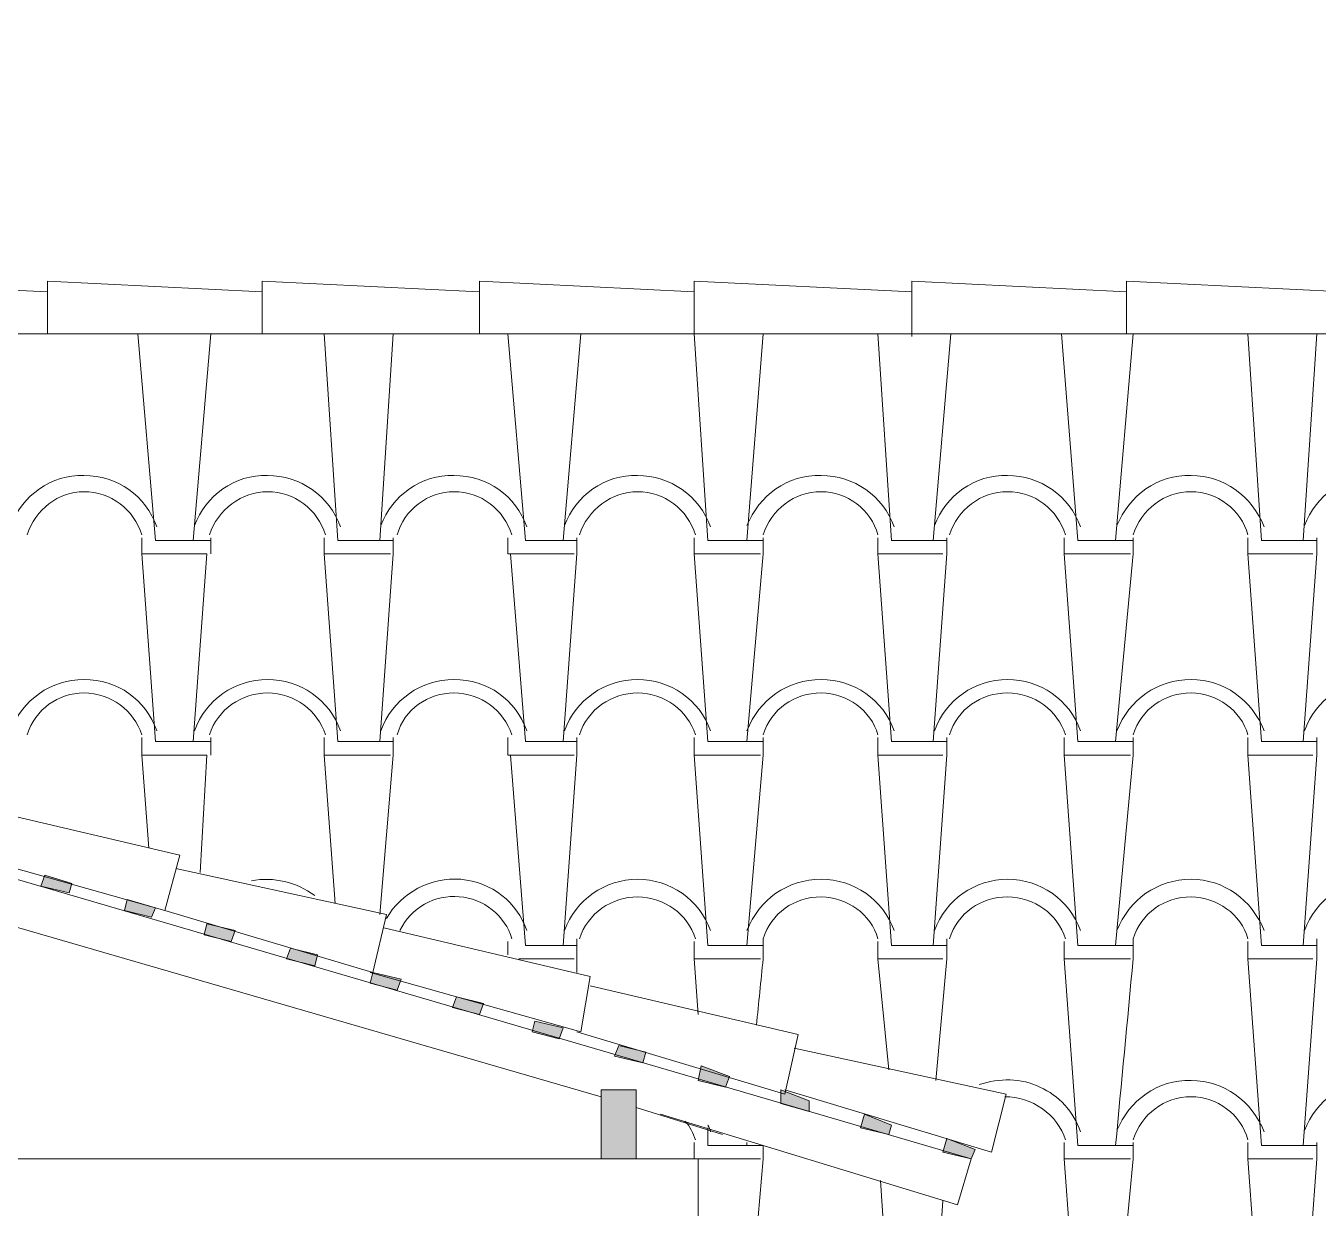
# Model space of a CAD drawing. Header units: millimetres. Extents: x -78812 to -57932, y -16504 to -11628.
# Drawn here: x -75243 to -73003, y -13834 to -11785 of the extents above; entities that cross this region are included whole.
import ezdxf

# ---------------------------------------------------------------- set-up
doc = ezdxf.new("R2010")
doc.units = ezdxf.units.MM
doc.layers.add('A-COB-___-___-EXI', color=250, linetype='Continuous', lineweight=13)

msp = doc.modelspace()

# ---------------------------------------------------------------- hatches: boundary and pattern name
at = {"layer": 'A-COB-___-___-EXI', "true_color": 0xc19a82}
h = msp.add_hatch(color=33, dxfattribs=at)
h.paths.add_polyline_path([(-61316.2, -14431.8), (-61316.2, -14282), (-61400.4, -14282), (-61400.4, -14431.8)])
h.paths.add_polyline_path([(-63516, -14289.1), (-63516, -14197.8), (-63846, -14197.8), (-63846, -14289.1)])
h.paths.add_polyline_path([(-61112.6, -14270.3), (-61112.6, -14246.9), (-61161.7, -14239.9), (-61161.7, -14258.6)])
h.paths.add_polyline_path([(-61480, -14197.8), (-61473, -14181.4), (-61526.8, -14169.7), (-61526.8, -14193.1)])
h.paths.add_polyline_path([(-61845.1, -14132.3), (-61838, -14108.9), (-61887.2, -14101.8), (-61891.9, -14120.6)])
h.paths.add_polyline_path([(-62203.1, -14062.1), (-62203.1, -14043.3), (-62252.3, -14031.6), (-62252.3, -14055)])
h.paths.add_polyline_path([(-62570.5, -13994.2), (-62563.5, -13970.8), (-62617.3, -13966.1), (-62617.3, -13982.5)])
h.paths.add_polyline_path([(-62935.6, -13924), (-62928.6, -13905.3), (-62977.7, -13893.6), (-62982.4, -13917)])
h.paths.add_polyline_path([(-63293.7, -13856.1), (-63293.7, -13832.7), (-63342.8, -13828), (-63342.8, -13844.4)])
h.paths.add_polyline_path([(-78296.9, -13748.5), (-78247.8, -13736.8), (-78254.8, -13713.4), (-78301.6, -13732.1)])
h.paths.add_polyline_path([(-74246, -13748.5), (-74185.1, -13748.5), (-74185.1, -13629.1), (-74246, -13629.1)])
h.paths.add_polyline_path([(-73604.7, -13748.5), (-73597.7, -13732.1), (-73646.9, -13713.4), (-73653.9, -13736.8)])
h.paths.add_polyline_path([(-77648.7, -13748.5), (-77648.7, -13629.1), (-77709.5, -13629.1), (-77709.5, -13748.5)])
h.paths.add_polyline_path([(-73747.5, -13706.4), (-73742.8, -13690), (-73789.6, -13671.2), (-73796.6, -13694.6)])
h.paths.add_polyline_path([(-78151.8, -13706.4), (-78105, -13694.6), (-78109.7, -13671.2), (-78158.8, -13690)])
h.paths.add_polyline_path([(-73885.6, -13666.6), (-73885.6, -13647.8), (-73934.7, -13629.1), (-73934.7, -13652.5)])
h.paths.add_polyline_path([(-78009, -13666.6), (-77959.9, -13652.5), (-77966.9, -13629.1), (-78013.7, -13647.8)])
h.paths.add_polyline_path([(-63139.2, -13647.8), (-63132.2, -13629.1), (-63174.3, -13612.7), (-63186, -13629.1)])
h.paths.add_polyline_path([(-70532, -13647.8), (-70489.9, -13629.1), (-70494.6, -13612.7), (-70543.7, -13629.1)])
h.paths.add_polyline_path([(-74030.6, -13624.4), (-74023.6, -13605.7), (-74072.8, -13587), (-74077.5, -13612.7)])
h.paths.add_polyline_path([(-77871, -13624.4), (-77821.8, -13612.7), (-77821.8, -13587), (-77871, -13605.7)])
h.paths.add_polyline_path([(-77725.9, -13582.3), (-77679.1, -13570.6), (-77683.8, -13551.9), (-77732.9, -13563.6)])
h.paths.add_polyline_path([(-74173.4, -13582.3), (-74168.7, -13563.6), (-74215.5, -13551.9), (-74222.5, -13570.6)])
h.paths.add_polyline_path([(-69895.5, -13551.9), (-69895.5, -13432.5), (-69956.3, -13432.5), (-69956.3, -13551.9)])
h.paths.add_polyline_path([(-63773.4, -13551.9), (-63712.6, -13551.9), (-63712.6, -13432.5), (-63773.4, -13432.5)])
h.paths.add_polyline_path([(-77583.1, -13540.2), (-77534, -13528.5), (-77541, -13509.8), (-77587.8, -13521.5)])
h.paths.add_polyline_path([(-74318.5, -13540.2), (-74311.5, -13521.5), (-74360.6, -13509.8), (-74365.3, -13528.5)])
h.paths.add_polyline_path([(-77438, -13498.1), (-77391.2, -13486.4), (-77398.2, -13467.6), (-77445.1, -13479.3)])
h.paths.add_polyline_path([(-74456.6, -13498.1), (-74449.6, -13479.3), (-74496.4, -13467.6), (-74503.4, -13486.4)])
h.paths.add_polyline_path([(-63469.2, -13486.4), (-63462.2, -13467.6), (-63504.3, -13444.2), (-63516, -13463)])
h.paths.add_polyline_path([(-70202, -13486.4), (-70159.9, -13463), (-70166.9, -13444.2), (-70213.7, -13467.6)])
h.paths.add_polyline_path([(-74599.3, -13455.9), (-74592.3, -13437.2), (-74641.4, -13425.5), (-74646.1, -13444.2)])
h.paths.add_polyline_path([(-77302.3, -13455.9), (-77253.2, -13444.2), (-77260.2, -13425.5), (-77307, -13437.2)])
h.paths.add_polyline_path([(-77157.2, -13413.8), (-77110.4, -13402.1), (-77115.1, -13383.4), (-77164.2, -13395.1)])
h.paths.add_polyline_path([(-74742.1, -13413.8), (-74737.4, -13395.1), (-74784.2, -13383.4), (-74791.2, -13402.1)])
h.paths.add_polyline_path([(-77014.4, -13371.7), (-76965.3, -13360), (-76972.3, -13341.3), (-77019.1, -13353), (-77017.9, -13358)])
h.paths.add_polyline_path([(-74887.2, -13371.7), (-74880.2, -13353), (-74929.3, -13341.3), (-74934, -13360)])
h.paths.add_polyline_path([(-76869.4, -13329.6), (-76822.5, -13317.9), (-76827.2, -13299.1), (-76876.4, -13313.2)])
h.paths.add_polyline_path([(-75025.2, -13329.6), (-75018.2, -13313.2), (-75067.4, -13299.1), (-75072.1, -13317.9)])
h.paths.add_polyline_path([(-63796.8, -13317.9), (-63785.1, -13299.1), (-63834.2, -13275.7), (-63838.9, -13294.5)])
h.paths.add_polyline_path([(-69879.1, -13317.9), (-69829.9, -13294.5), (-69841.6, -13275.7), (-69883.8, -13299.1)])
h.paths.add_polyline_path([(-76731.3, -13287.4), (-76684.5, -13275.7), (-76689.2, -13257), (-76738.3, -13271.1)])
h.paths.add_polyline_path([(-75168, -13287.4), (-75163.3, -13271.1), (-75210.1, -13257), (-75217.1, -13275.7)])
h.paths.add_polyline_path([(-75977.7, -13264), (-75916.9, -13264), (-75916.9, -13144.7), (-75977.7, -13144.7)])
h.paths.add_polyline_path([(-76588.5, -13245.3), (-76539.4, -13233.6), (-76546.4, -13217.2), (-76593.2, -13228.9)])
h.paths.add_polyline_path([(-75313.1, -13245.3), (-75306.1, -13228.9), (-75355.2, -13217.2), (-75359.9, -13233.6)])
h.paths.add_polyline_path([(-75451.2, -13210.2), (-75444.2, -13186.8), (-75491, -13175.1), (-75498, -13191.5)])
h.paths.add_polyline_path([(-76443.4, -13210.2), (-76396.6, -13191.5), (-76403.6, -13175.1), (-76450.5, -13186.8)])
h.paths.add_polyline_path([(-75593.9, -13168.1), (-75586.9, -13144.7), (-75636, -13133), (-75640.7, -13149.4)])
h.paths.add_polyline_path([(-76307.7, -13168.1), (-76258.6, -13149.4), (-76258.6, -13133), (-76307.7, -13144.7)])
h.paths.add_polyline_path([(-69549.1, -13149.4), (-69500, -13133), (-69514, -13114.3), (-69553.8, -13133)])
h.paths.add_polyline_path([(-64126.8, -13149.4), (-64115.1, -13133), (-64161.9, -13114.3), (-64168.9, -13133)])
h.paths.add_polyline_path([(-75736.7, -13126), (-75732, -13102.6), (-75778.8, -13090.9), (-75785.8, -13107.3)])
h.paths.add_polyline_path([(-76162.6, -13126), (-76115.8, -13107.3), (-76120.5, -13090.9), (-76169.6, -13102.6)])
h.paths.add_polyline_path([(-75881.8, -13083.8), (-75874.8, -13060.4), (-75924, -13048.7), (-75928.6, -13067.5)])
h.paths.add_polyline_path([(-76019.8, -13083.8), (-75970.7, -13067.5), (-75976.5, -13048.4), (-76024.5, -13060.4)])
h.paths.add_polyline_path([(-64449.7, -12987.9), (-64445.1, -12971.5), (-64487.2, -12945.8), (-64498.9, -12964.5)])
h.paths.add_polyline_path([(-69219.1, -12987.9), (-69177, -12964.5), (-69184, -12945.8), (-69230.8, -12971.5)])
h.paths.add_polyline_path([(-64779.7, -12821.7), (-64775, -12803), (-64817.1, -12779.6), (-64828.8, -12796)])
h.paths.add_polyline_path([(-68889.2, -12821.7), (-68847, -12796), (-68854.1, -12779.6), (-68900.9, -12803)])
h.paths.add_polyline_path([(-65240.7, -12814.7), (-65186.9, -12707.1), (-65240.7, -12676.6), (-65294.6, -12784.3)])
h.paths.add_polyline_path([(-68435.1, -12814.7), (-68381.3, -12784.3), (-68435.1, -12676.6), (-68489, -12707.1)])
h.paths.add_polyline_path([(-65109.7, -12653.2), (-65098, -12634.5), (-65144.8, -12611.1), (-65151.8, -12629.8)])
h.paths.add_polyline_path([(-68561.5, -12653.2), (-68519.4, -12629.8), (-68531.1, -12611.1), (-68573.2, -12634.5)])
h.paths.add_polyline_path([(-68236.2, -12491.8), (-68189.4, -12468.4), (-68201.1, -12449.6), (-68243.3, -12473)])
h.paths.add_polyline_path([(-65439.6, -12491.8), (-65427.9, -12473), (-65474.8, -12449.6), (-65481.8, -12468.4)])
h.paths.add_polyline_path([(-65769.6, -12323.3), (-65755.6, -12304.6), (-65797.7, -12281.1), (-65809.4, -12299.9)])
h.paths.add_polyline_path([(-67906.3, -12323.3), (-67859.5, -12299.9), (-67871.2, -12281.1), (-67913.3, -12304.6)])
h.paths.add_polyline_path([(-67578.6, -12154.8), (-67536.5, -12131.4), (-67541.2, -12115), (-67590.3, -12138.4)])
h.paths.add_polyline_path([(-66092.6, -12154.8), (-66085.6, -12138.4), (-66127.7, -12115), (-66139.4, -12131.4)])
h.paths.add_polyline_path([(-67248.7, -11993.3), (-67206.5, -11969.9), (-67213.5, -11951.2), (-67260.4, -11976.9)])
h.paths.add_polyline_path([(-66422.5, -11993.3), (-66415.5, -11976.9), (-66457.7, -11951.2), (-66469.4, -11969.9)])
h.paths.add_polyline_path([(-66864.9, -11946.5), (-66804, -11946.5), (-66804, -11827.1), (-66864.9, -11827.1)])
h.paths.add_polyline_path([(-66750.2, -11827.1), (-66738.5, -11808.4), (-66787.6, -11785), (-66792.3, -11801.4)])
h.paths.add_polyline_path([(-66925.7, -11827.1), (-66876.6, -11801.4), (-66888.3, -11785), (-66930.4, -11808.4)])

# ---------------------------------------------------------------- linework, layer by layer
at = {"layer": 'A-COB-___-___-EXI'}
for p, q in [((-75582.2, -12227.3), (-75205.4, -12246)), ((-75205.4, -12318.6), (-75205.4, -12227.3)), ((-75205.4, -12227.3), (-74833.3, -12246)), ((-74456.6, -12246), (-74833.3, -12227.3)), ((-74833.3, -12318.6), (-74833.3, -12227.3)), ((-74833.3, -12227.3), (-74833.3, -12318.6)), ((-74456.6, -12318.6), (-74456.6, -12227.3)), ((-74456.6, -12227.3), (-74084.5, -12246)), ((-74084.5, -12318.6), (-74084.5, -12227.3)), ((-74084.5, -12227.3), (-73707.7, -12246)), ((-73707.7, -12323.3), (-73707.7, -12227.3)), ((-73707.7, -12227.3), (-73335.6, -12246)), ((-73335.6, -12318.6), (-73335.6, -12227.3)), ((-73335.6, -12227.3), (-72958.8, -12246)), ((-74084.5, -12246), (-74084.5, -12318.6)), ((-68152, -12318.6), (-77833.5, -12318.6)), ((-75048.7, -12318.6), (-75018.2, -12676.6)), ((-74922.3, -12318.6), (-74952.7, -12676.6)), ((-74725.7, -12318.6), (-74702.3, -12676.6)), ((-74606.3, -12318.6), (-74629.7, -12676.6)), ((-74407.4, -12318.6), (-74377, -12676.6)), ((-74281.1, -12318.6), (-74311.5, -12676.6)), ((-74084.5, -12318.6), (-74061.1, -12676.6)), ((-73965.1, -12318.6), (-73993.2, -12676.6)), ((-73766.2, -12318.6), (-73742.8, -12676.6)), ((-73639.8, -12318.6), (-73670.3, -12676.6)), ((-73447.9, -12318.6), (-73419.8, -12676.6)), ((-73323.9, -12318.6), (-73354.3, -12676.6)), ((-73125, -12318.6), (-73101.6, -12676.6)), ((-73005.6, -12318.6), (-73029, -12676.6)), ((-75041.6, -12700), (-75041.6, -12672)), ((-74922.3, -12672), (-74922.3, -12700)), ((-74725.7, -12700), (-74725.7, -12672)), ((-74606.3, -12672), (-74606.3, -12700)), ((-74407.4, -12700), (-74407.4, -12672)), ((-74288.1, -12672), (-74288.1, -12700)), ((-74084.5, -12700), (-74084.5, -12672)), ((-73965.1, -12672), (-73965.1, -12700)), ((-73766.2, -12700), (-73766.2, -12672)), ((-73646.9, -12672), (-73646.9, -12700)), ((-73443.3, -12700), (-73443.3, -12672)), ((-73323.9, -12672), (-73323.9, -12700)), ((-73125, -12700), (-73125, -12672)), ((-73005.6, -12672), (-73005.6, -12700)), ((-75018.2, -12676.6), (-74952.7, -12676.6)), ((-74952.7, -12676.6), (-74922.3, -12676.6)), ((-74702.3, -12676.6), (-74629.7, -12676.6)), ((-74629.7, -12676.6), (-74606.3, -12676.6)), ((-74377, -12676.6), (-74311.5, -12676.6)), ((-74311.5, -12676.6), (-74288.1, -12676.6)), ((-74061.1, -12676.6), (-73988.5, -12676.6)), ((-73993.2, -12676.6), (-73965.1, -12676.6)), ((-73742.8, -12676.6), (-73670.3, -12676.6)), ((-73670.3, -12676.6), (-73646.9, -12676.6)), ((-73419.8, -12676.6), (-73354.3, -12676.6)), ((-73354.3, -12676.6), (-73323.9, -12676.6)), ((-73101.6, -12676.6), (-73029, -12676.6)), ((-73029, -12676.6), (-73005.6, -12676.6)), ((-74952.7, -12700), (-75041.6, -12700)), ((-75018.2, -13025.3), (-75041.6, -12700)), ((-74952.7, -13025.3), (-74929.3, -12700)), ((-74929.3, -12700), (-74952.7, -12700)), ((-74725.7, -12700), (-74702.3, -13025.3)), ((-74629.7, -12700), (-74725.7, -12700)), ((-74611, -12700), (-74629.7, -12700)), ((-74606.3, -12700), (-74629.7, -13025.3)), ((-74311.5, -12700), (-74407.4, -12700)), ((-74402.7, -12700), (-74377, -13025.3)), ((-74292.8, -12700), (-74311.5, -12700)), ((-74288.1, -12700), (-74311.5, -13025.3)), ((-73988.5, -12700), (-74084.5, -12700)), ((-74061.1, -13025.3), (-74084.5, -12700)), ((-73965.1, -12700), (-73993.2, -13025.3)), ((-73969.8, -12700), (-73988.5, -12700)), ((-73766.2, -12700), (-73742.8, -13025.3)), ((-73670.3, -12700), (-73766.2, -12700)), ((-73653.9, -12700), (-73670.3, -12700)), ((-73646.9, -12700), (-73670.3, -13025.3)), ((-73443.3, -12700), (-73419.8, -13025.3)), ((-73354.3, -12700), (-73443.3, -12700)), ((-73328.6, -12700), (-73354.3, -12700)), ((-73323.9, -12700), (-73354.3, -13025.3)), ((-73125, -12700), (-73101.6, -13025.3)), ((-73029, -12700), (-73125, -12700)), ((-73012.6, -12700), (-73029, -12700)), ((-73005.6, -12700), (-73029, -13025.3)), ((-75041.6, -13048.7), (-75041.6, -13018.3)), ((-74952.7, -13025.3), (-75018.2, -13025.3)), ((-74922.3, -13025.3), (-74952.7, -13025.3)), ((-74922.3, -13018.3), (-74922.3, -13048.7)), ((-74725.7, -13048.7), (-74725.7, -13018.3)), ((-74702.3, -13025.3), (-74629.7, -13025.3)), ((-74629.7, -13025.3), (-74606.3, -13025.3)), ((-74606.3, -13018.3), (-74606.3, -13048.7)), ((-74407.4, -13048.7), (-74407.4, -13018.3)), ((-74377, -13025.3), (-74311.5, -13025.3)), ((-74311.5, -13025.3), (-74288.1, -13025.3)), ((-74288.1, -13018.3), (-74288.1, -13048.7)), ((-74084.5, -13048.7), (-74084.5, -13018.3)), ((-73988.5, -13025.3), (-74061.1, -13025.3)), ((-73993.2, -13025.3), (-73965.1, -13025.3)), ((-73965.1, -13018.3), (-73965.1, -13048.7)), ((-73766.2, -13048.7), (-73766.2, -13018.3)), ((-73742.8, -13025.3), (-73670.3, -13025.3)), ((-73670.3, -13025.3), (-73646.9, -13025.3)), ((-73646.9, -13018.3), (-73646.9, -13048.7)), ((-73443.3, -13048.7), (-73443.3, -13018.3)), ((-73419.8, -13025.3), (-73354.3, -13025.3)), ((-73354.3, -13025.3), (-73323.9, -13025.3)), ((-73323.9, -13018.3), (-73323.9, -13048.7)), ((-73125, -13048.7), (-73125, -13018.3)), ((-73101.6, -13025.3), (-73029, -13025.3)), ((-73029, -13025.3), (-73005.6, -13025.3)), ((-73005.6, -13018.3), (-73005.6, -13048.7)), ((-75029.9, -13210.2), (-75041.6, -13048.7)), ((-74952.7, -13048.7), (-75041.6, -13048.7)), ((-74929.3, -13048.7), (-74952.7, -13048.7)), ((-74941, -13252.3), (-74929.3, -13048.7)), ((-74707, -13306.2), (-74725.7, -13048.7)), ((-74629.7, -13048.7), (-74725.7, -13048.7)), ((-74606.3, -13048.7), (-74629.7, -13324.9)), ((-74611, -13048.7), (-74629.7, -13048.7)), ((-74311.5, -13048.7), (-74407.4, -13048.7)), ((-74402.7, -13048.7), (-74377, -13378.7)), ((-74292.8, -13048.7), (-74311.5, -13048.7)), ((-74288.1, -13048.7), (-74311.5, -13378.7)), ((-73988.5, -13048.7), (-74084.5, -13048.7)), ((-74061.1, -13378.7), (-74084.5, -13048.7)), ((-73965.1, -13048.7), (-73993.2, -13378.7)), ((-73969.8, -13048.7), (-73988.5, -13048.7)), ((-73766.2, -13048.7), (-73742.8, -13378.7)), ((-73670.3, -13048.7), (-73766.2, -13048.7)), ((-73653.9, -13048.7), (-73670.3, -13048.7)), ((-73646.9, -13048.7), (-73670.3, -13378.7)), ((-73443.3, -13048.7), (-73419.8, -13378.7)), ((-73354.3, -13048.7), (-73443.3, -13048.7)), ((-73328.6, -13048.7), (-73354.3, -13048.7)), ((-73323.9, -13048.7), (-73354.3, -13378.7)), ((-73125, -13048.7), (-73101.6, -13378.7)), ((-73029, -13048.7), (-73125, -13048.7)), ((-73012.6, -13048.7), (-73029, -13048.7)), ((-73005.6, -13048.7), (-73029, -13378.7)), ((-73604.7, -13748.5), (-75928.6, -13067.5)), ((-75336.5, -13137.7), (-74976.1, -13221.9)), ((-75916.9, -13156.4), (-74246, -13640.8)), ((-75001.8, -13317.9), (-75359.9, -13217.2)), ((-74976.1, -13221.9), (-75001.8, -13317.9)), ((-75210.1, -13257), (-75217.1, -13275.7)), ((-75217.1, -13275.7), (-75210.1, -13257)), ((-75163.3, -13271.1), (-75210.1, -13257)), ((-75210.1, -13257), (-75163.3, -13271.1)), ((-74983.1, -13245.3), (-74618, -13324.9)), ((-75217.1, -13275.7), (-75168, -13287.4)), ((-75168, -13287.4), (-75217.1, -13275.7)), ((-75168, -13287.4), (-75163.3, -13271.1)), ((-75163.3, -13271.1), (-75168, -13287.4)), ((-75067.4, -13299.1), (-75072.1, -13317.9)), ((-75072.1, -13317.9), (-75067.4, -13299.1)), ((-75018.2, -13313.2), (-75067.4, -13299.1)), ((-75067.4, -13299.1), (-75018.2, -13313.2)), ((-75072.1, -13317.9), (-75025.2, -13329.6)), ((-75025.2, -13329.6), (-75072.1, -13317.9)), ((-75025.2, -13329.6), (-75018.2, -13313.2)), ((-75018.2, -13313.2), (-75025.2, -13329.6)), ((-74641.4, -13425.5), (-75001.8, -13317.9)), ((-74618, -13324.9), (-74641.4, -13425.5)), ((-74929.3, -13341.3), (-74934, -13360)), ((-74934, -13360), (-74929.3, -13341.3)), ((-74880.2, -13353), (-74929.3, -13341.3)), ((-74929.3, -13341.3), (-74880.2, -13353)), ((-74934, -13360), (-74887.2, -13371.7)), ((-74887.2, -13371.7), (-74934, -13360)), ((-74887.2, -13371.7), (-74880.2, -13353)), ((-74880.2, -13353), (-74887.2, -13371.7)), ((-74622.7, -13348.3), (-74264.7, -13432.5)), ((-74288.1, -13367), (-74288.1, -13402.1)), ((-73646.9, -13367), (-73646.9, -13402.1)), ((-73005.6, -13367), (-73005.6, -13402.1)), ((-74784.2, -13383.4), (-74791.2, -13402.1)), ((-74791.2, -13402.1), (-74784.2, -13383.4)), ((-74737.4, -13395.1), (-74784.2, -13383.4)), ((-74784.2, -13383.4), (-74737.4, -13395.1)), ((-74407.4, -13395.1), (-74407.4, -13371.7)), ((-74377, -13378.7), (-74311.5, -13378.7)), ((-74311.5, -13378.7), (-74288.1, -13378.7)), ((-74084.5, -13402.1), (-74084.5, -13371.7)), ((-73988.5, -13378.7), (-74061.1, -13378.7)), ((-73993.2, -13378.7), (-73965.1, -13378.7)), ((-73766.2, -13402.1), (-73766.2, -13371.7)), ((-73742.8, -13378.7), (-73670.3, -13378.7)), ((-73670.3, -13378.7), (-73646.9, -13378.7)), ((-73443.3, -13402.1), (-73443.3, -13371.7)), ((-73419.8, -13378.7), (-73354.3, -13378.7)), ((-73354.3, -13378.7), (-73323.9, -13378.7)), ((-73125, -13402.1), (-73125, -13371.7)), ((-73101.6, -13378.7), (-73029, -13378.7)), ((-73029, -13378.7), (-73005.6, -13378.7)), ((-74791.2, -13402.1), (-74742.1, -13413.8)), ((-74742.1, -13413.8), (-74791.2, -13402.1)), ((-74742.1, -13413.8), (-74737.4, -13395.1)), ((-74737.4, -13395.1), (-74742.1, -13413.8)), ((-74311.5, -13402.1), (-74388.7, -13402.1)), ((-74292.8, -13402.1), (-74311.5, -13402.1)), ((-74288.1, -13402.1), (-74288.1, -13425.5)), ((-74077.5, -13498.1), (-74084.5, -13402.1)), ((-73988.5, -13402.1), (-74084.5, -13402.1)), ((-73969.8, -13402.1), (-73988.5, -13402.1)), ((-73747.5, -13594), (-73766.2, -13402.1)), ((-73670.3, -13402.1), (-73766.2, -13402.1)), ((-73653.9, -13402.1), (-73670.3, -13402.1)), ((-73646.9, -13402.1), (-73665.6, -13612.7)), ((-73443.3, -13402.1), (-73419.8, -13725.1)), ((-73354.3, -13402.1), (-73443.3, -13402.1)), ((-73328.6, -13402.1), (-73354.3, -13402.1)), ((-73125, -13402.1), (-73101.6, -13725.1)), ((-73029, -13402.1), (-73125, -13402.1)), ((-73012.6, -13402.1), (-73029, -13402.1)), ((-73005.6, -13402.1), (-73029, -13725.1)), ((-74641.4, -13425.5), (-74646.1, -13444.2)), ((-74281.1, -13528.5), (-74646.1, -13425.5)), ((-74646.1, -13444.2), (-74641.4, -13425.5)), ((-74592.3, -13437.2), (-74641.4, -13425.5)), ((-74641.4, -13425.5), (-74592.3, -13437.2)), ((-74599.3, -13455.9), (-74592.3, -13437.2)), ((-74592.3, -13437.2), (-74599.3, -13455.9)), ((-74264.7, -13432.5), (-74281.1, -13528.5)), ((-74646.1, -13444.2), (-74599.3, -13455.9)), ((-74599.3, -13455.9), (-74646.1, -13444.2)), ((-74264.7, -13448.9), (-73904.3, -13533.2)), ((-74496.4, -13467.6), (-74503.4, -13486.4)), ((-74503.4, -13486.4), (-74496.4, -13467.6)), ((-74449.6, -13479.3), (-74496.4, -13467.6)), ((-74496.4, -13467.6), (-74449.6, -13479.3)), ((-74456.6, -13498.1), (-74449.6, -13479.3)), ((-74449.6, -13479.3), (-74456.6, -13498.1)), ((-74503.4, -13486.4), (-74456.6, -13498.1)), ((-74456.6, -13498.1), (-74503.4, -13486.4)), ((-74360.6, -13509.8), (-74365.3, -13528.5)), ((-74365.3, -13528.5), (-74360.6, -13509.8)), ((-74311.5, -13521.5), (-74360.6, -13509.8)), ((-74360.6, -13509.8), (-74311.5, -13521.5)), ((-74318.5, -13540.2), (-74311.5, -13521.5)), ((-74311.5, -13521.5), (-74318.5, -13540.2)), ((-74365.3, -13528.5), (-74318.5, -13540.2)), ((-74318.5, -13540.2), (-74365.3, -13528.5)), ((-73927.7, -13636.1), (-74288.1, -13528.5)), ((-73904.3, -13533.2), (-73927.7, -13636.1)), ((-74215.5, -13551.9), (-74222.5, -13570.6)), ((-74222.5, -13570.6), (-74215.5, -13551.9)), ((-74222.5, -13570.6), (-74173.4, -13582.3)), ((-74173.4, -13582.3), (-74222.5, -13570.6)), ((-74168.7, -13563.6), (-74215.5, -13551.9)), ((-74215.5, -13551.9), (-74168.7, -13563.6)), ((-74173.4, -13582.3), (-74168.7, -13563.6)), ((-74168.7, -13563.6), (-74173.4, -13582.3)), ((-73911.3, -13556.6), (-73543.9, -13636.1)), ((-74072.8, -13587), (-74077.5, -13612.7)), ((-74077.5, -13612.7), (-74072.8, -13587)), ((-74023.6, -13605.7), (-74072.8, -13587)), ((-74072.8, -13587), (-74023.6, -13605.7)), ((-74077.5, -13612.7), (-74030.6, -13624.4)), ((-74030.6, -13624.4), (-74077.5, -13612.7)), ((-74030.6, -13624.4), (-74023.6, -13605.7)), ((-74023.6, -13605.7), (-74030.6, -13624.4)), ((-74185.1, -13629.1), (-74246, -13629.1)), ((-74246, -13629.1), (-74246, -13748.5)), ((-74185.1, -13629.1), (-74246, -13629.1)), ((-74246, -13629.1), (-74246, -13748.5)), ((-74185.1, -13748.5), (-74185.1, -13629.1)), ((-74185.1, -13748.5), (-74185.1, -13629.1)), ((-73934.7, -13629.1), (-73934.7, -13652.5)), ((-73885.6, -13647.8), (-73934.7, -13629.1)), ((-73934.7, -13652.5), (-73934.7, -13629.1)), ((-73934.7, -13629.1), (-73885.6, -13647.8)), ((-73569.6, -13736.8), (-73927.7, -13629.1)), ((-73543.9, -13636.1), (-73569.6, -13736.8)), ((-74185.1, -13659.5), (-74035.3, -13706.4)), ((-73934.7, -13652.5), (-73885.6, -13666.6)), ((-73885.6, -13666.6), (-73934.7, -13652.5)), ((-73885.6, -13666.6), (-73885.6, -13647.8)), ((-73885.6, -13647.8), (-73885.6, -13666.6)), ((-74143, -13671.2), (-73628.1, -13828)), ((-73789.6, -13671.2), (-73796.6, -13694.6)), ((-73796.6, -13694.6), (-73789.6, -13671.2)), ((-73742.8, -13690), (-73789.6, -13671.2)), ((-73789.6, -13671.2), (-73742.8, -13690)), ((-74061.1, -13725.1), (-74061.1, -13694.6)), ((-73796.6, -13694.6), (-73747.5, -13706.4)), ((-73747.5, -13706.4), (-73796.6, -13694.6)), ((-73747.5, -13706.4), (-73742.8, -13690)), ((-73742.8, -13690), (-73747.5, -13706.4)), ((-74084.5, -13748.5), (-74084.5, -13720.4)), ((-73988.5, -13725.1), (-74061.1, -13725.1)), ((-73993.2, -13720.4), (-73993.2, -13725.1)), ((-73993.2, -13725.1), (-73965.1, -13725.1)), ((-73965.1, -13725.1), (-73965.1, -13748.5)), ((-73646.9, -13713.4), (-73653.9, -13736.8)), ((-73653.9, -13736.8), (-73646.9, -13713.4)), ((-73597.7, -13732.1), (-73646.9, -13713.4)), ((-73646.9, -13713.4), (-73597.7, -13732.1)), ((-73443.3, -13748.5), (-73443.3, -13720.4)), ((-73419.8, -13725.1), (-73354.3, -13725.1)), ((-73354.3, -13725.1), (-73323.9, -13725.1)), ((-73323.9, -13720.4), (-73323.9, -13748.5)), ((-73125, -13748.5), (-73125, -13720.4)), ((-73101.6, -13725.1), (-73029, -13725.1)), ((-73029, -13725.1), (-73005.6, -13725.1)), ((-73005.6, -13720.4), (-73005.6, -13748.5)), ((-77833.5, -13748.5), (-74077.5, -13748.5)), ((-74246, -13748.5), (-74185.1, -13748.5)), ((-74246, -13748.5), (-74185.1, -13748.5)), ((-73988.5, -13748.5), (-74084.5, -13748.5)), ((-74077.5, -13748.5), (-74077.5, -13898.2)), ((-73965.1, -13748.5), (-73993.2, -14073.8)), ((-73969.8, -13748.5), (-73988.5, -13748.5)), ((-73653.9, -13736.8), (-73604.7, -13748.5)), ((-73604.7, -13748.5), (-73653.9, -13736.8)), ((-73628.1, -13828), (-73604.7, -13748.5)), ((-73604.7, -13748.5), (-73597.7, -13732.1)), ((-73597.7, -13732.1), (-73604.7, -13748.5)), ((-73443.3, -13748.5), (-73419.8, -14073.8)), ((-73354.3, -13748.5), (-73443.3, -13748.5)), ((-73328.6, -13748.5), (-73354.3, -13748.5)), ((-73323.9, -13748.5), (-73354.3, -14073.8)), ((-73125, -13748.5), (-73101.6, -14073.8)), ((-73029, -13748.5), (-73125, -13748.5)), ((-73012.6, -13748.5), (-73029, -13748.5)), ((-73005.6, -13748.5), (-73029, -14073.8)), ((-73761.5, -13785.9), (-73742.8, -14073.8)), ((-73653.9, -13821), (-73670.3, -14073.8))]:
    msp.add_line(p, q, dxfattribs=at)
for points, knots in [([(-75142.3, -12564.3), (-75142.3, -12564.3), (-75198.4, -12562), (-75249.9, -12599.4), (-75268.6, -12650.9)], [0.125, 0.125, 0.125, 0.125, 0.125001, 1, 1, 1, 1]), ([(-74824, -12564.3), (-74824, -12564.3), (-74880.2, -12562), (-74931.8, -12599.5), (-74950.5, -12651)], [0.125, 0.125, 0.125, 0.125, 0.125001, 1, 1, 1, 1]), ([(-74501, -12564.3), (-74501, -12564.3), (-74557.2, -12562), (-74608.7, -12599.4), (-74627.4, -12650.9)], [0.125, 0.125, 0.125, 0.125, 0.125001, 1, 1, 1, 1]), ([(-74182.8, -12564.3), (-74182.8, -12564.3), (-74239, -12562), (-74290.6, -12599.5), (-74309.3, -12651)], [0.125, 0.125, 0.125, 0.125, 0.125001, 1, 1, 1, 1]), ([(-73864.5, -12564.3), (-73864.5, -12564.3), (-73923, -12562), (-73972.1, -12599.4), (-73993.2, -12650.9)], [0.125, 0.125, 0.125, 0.125, 0.125001, 1, 1, 1, 1]), ([(-73541.5, -12564.3), (-73541.5, -12564.3), (-73597.8, -12562), (-73649.3, -12599.5), (-73668.1, -12651)], [0.125, 0.125, 0.125, 0.125, 0.125001, 1, 1, 1, 1]), ([(-73223.3, -12564.3), (-73223.3, -12564.3), (-73281.8, -12562), (-73331.1, -12599.5), (-73352.1, -12651)], [0.125, 0.125, 0.125, 0.125, 0.125001, 1, 1, 1, 1]), ([(-72900.3, -12564.3), (-72900.3, -12564.3), (-72956.5, -12562), (-73008, -12599.4), (-73026.7, -12650.9)], [0.125, 0.125, 0.125, 0.125, 0.125001, 1, 1, 1, 1]), ([(-75041.6, -12667.3), (-75055.7, -12622.8), (-75095.5, -12592.4), (-75142.3, -12592.4), (-75142.3, -12592.4), (-75186.7, -12592.4), (-75226.5, -12622.8), (-75240.5, -12667.3)], [0, 0, 0, 0, 0.125, 0.125, 0.125, 0.125001, 1, 1, 1, 1]), ([(-74723.4, -12667.3), (-74737.4, -12622.8), (-74777.2, -12592.4), (-74824, -12592.4), (-74824, -12592.4), (-74868.5, -12592.4), (-74910.6, -12622.8), (-74924.6, -12667.3)], [0, 0, 0, 0, 0.125, 0.125, 0.125, 0.125001, 1, 1, 1, 1]), ([(-74400.4, -12667.3), (-74414.4, -12622.8), (-74454.2, -12592.4), (-74501, -12592.4), (-74501, -12592.4), (-74545.5, -12592.4), (-74587.6, -12622.8), (-74599.3, -12667.3)], [0, 0, 0, 0, 0.125, 0.125, 0.125, 0.125001, 1, 1, 1, 1]), ([(-74082.1, -12667.3), (-74096.2, -12622.8), (-74136, -12592.4), (-74182.8, -12592.4), (-74182.8, -12592.4), (-74227.2, -12592.4), (-74269.4, -12622.8), (-74283.4, -12667.3)], [0, 0, 0, 0, 0.125, 0.125, 0.125, 0.125001, 1, 1, 1, 1]), ([(-73766.2, -12667.3), (-73777.9, -12622.8), (-73820, -12592.4), (-73864.5, -12592.4), (-73864.5, -12592.4), (-73911.3, -12592.4), (-73951.1, -12622.8), (-73965.1, -12667.3)], [0, 0, 0, 0, 0.125, 0.125, 0.125, 0.125001, 1, 1, 1, 1]), ([(-73440.9, -12667.3), (-73455, -12622.8), (-73494.7, -12592.4), (-73541.5, -12592.4), (-73541.5, -12592.4), (-73588.3, -12592.4), (-73628.1, -12622.8), (-73642.2, -12667.3)], [0, 0, 0, 0, 0.125, 0.125, 0.125, 0.125001, 1, 1, 1, 1]), ([(-73125, -12667.3), (-73136.7, -12622.8), (-73178.8, -12592.4), (-73223.3, -12592.4), (-73223.3, -12592.4), (-73270.1, -12592.4), (-73309.9, -12622.8), (-73323.9, -12667.3)], [0, 0, 0, 0, 0.125, 0.125, 0.125, 0.125001, 1, 1, 1, 1]), ([(-75015.9, -13006.6), (-75034.6, -12952.8), (-75083.8, -12917.7), (-75142.3, -12917.7), (-75142.3, -12917.7), (-75198.4, -12917.7), (-75249.9, -12952.8), (-75268.6, -13006.6)], [0, 0, 0, 0, 0.125, 0.125, 0.125, 0.125001, 1, 1, 1, 1]), ([(-74697.6, -13006.6), (-74716.3, -12952.8), (-74767.8, -12917.7), (-74824, -12917.7), (-74824, -12917.7), (-74880.2, -12917.7), (-74931.6, -12952.8), (-74950.4, -13006.6)], [0, 0, 0, 0, 0.125, 0.125, 0.125, 0.125001, 1, 1, 1, 1]), ([(-74374.7, -13006.6), (-74393.4, -12952.8), (-74442.5, -12917.7), (-74501, -12917.7), (-74501, -12917.7), (-74557.2, -12917.7), (-74608.7, -12952.8), (-74627.4, -13006.6)], [0, 0, 0, 0, 0.125, 0.125, 0.125, 0.125001, 1, 1, 1, 1]), ([(-74056.4, -13006.6), (-74075.1, -12952.8), (-74126.6, -12917.7), (-74182.8, -12917.7), (-74182.8, -12917.7), (-74238.9, -12917.7), (-74290.4, -12952.8), (-74309.1, -13006.6)], [0, 0, 0, 0, 0.125, 0.125, 0.125, 0.125001, 1, 1, 1, 1]), ([(-73738.1, -13006.6), (-73756.8, -12952.8), (-73808.3, -12917.7), (-73864.5, -12917.7), (-73864.5, -12917.7), (-73923, -12917.7), (-73972.1, -12952.8), (-73993.2, -13006.6)], [0, 0, 0, 0, 0.125, 0.125, 0.125, 0.125001, 1, 1, 1, 1]), ([(-73415.2, -13006.6), (-73433.9, -12952.8), (-73485.4, -12917.7), (-73541.5, -12917.7), (-73541.5, -12917.7), (-73597.7, -12917.7), (-73649.2, -12952.8), (-73667.9, -13006.6)], [0, 0, 0, 0, 0.125, 0.125, 0.125, 0.125001, 1, 1, 1, 1]), ([(-73096.9, -13006.6), (-73118, -12952.8), (-73167.1, -12917.7), (-73223.3, -12917.7), (-73223.3, -12917.7), (-73281.8, -12917.7), (-73330.9, -12952.8), (-73352, -13006.6)], [0, 0, 0, 0, 0.125, 0.125, 0.125, 0.125001, 1, 1, 1, 1]), ([(-72773.9, -13006.6), (-72792.7, -12952.8), (-72844.2, -12917.7), (-72900.3, -12917.7), (-72900.3, -12917.7), (-72956.5, -12917.7), (-73008, -12952.8), (-73026.7, -13006.6)], [0, 0, 0, 0, 0.125, 0.125, 0.125, 0.125001, 1, 1, 1, 1]), ([(-75041.6, -13013.6), (-75055.7, -12971.5), (-75095.5, -12941.1), (-75142.3, -12941.1), (-75142.3, -12941.1), (-75186.7, -12941.1), (-75226.5, -12969.2), (-75240.5, -13013.6)], [0, 0, 0, 0, 0.125, 0.125, 0.125, 0.125001, 1, 1, 1, 1]), ([(-74723.4, -13013.6), (-74737.4, -12971.5), (-74777.2, -12941.1), (-74824, -12941.1), (-74824, -12941.1), (-74868.5, -12941.1), (-74910.6, -12969.2), (-74924.6, -13013.6)], [0, 0, 0, 0, 0.125, 0.125, 0.125, 0.125001, 1, 1, 1, 1]), ([(-74400.4, -13013.6), (-74414.4, -12971.5), (-74454.2, -12941.1), (-74501, -12941.1), (-74501, -12941.1), (-74545.5, -12941.1), (-74587.6, -12969.2), (-74599.3, -13013.6)], [0, 0, 0, 0, 0.125, 0.125, 0.125, 0.125001, 1, 1, 1, 1]), ([(-74082.1, -13013.6), (-74096.2, -12971.5), (-74136, -12941.1), (-74182.8, -12941.1), (-74182.8, -12941.1), (-74227.2, -12941.1), (-74269.4, -12969.2), (-74283.4, -13013.6)], [0, 0, 0, 0, 0.125, 0.125, 0.125, 0.125001, 1, 1, 1, 1]), ([(-73766.2, -13013.6), (-73777.9, -12971.5), (-73820, -12941.1), (-73864.5, -12941.1), (-73864.5, -12941.1), (-73911.3, -12941.1), (-73951.1, -12969.2), (-73965.1, -13013.6)], [0, 0, 0, 0, 0.125, 0.125, 0.125, 0.125001, 1, 1, 1, 1]), ([(-73440.9, -13013.6), (-73455, -12971.5), (-73494.7, -12941.1), (-73541.5, -12941.1), (-73541.5, -12941.1), (-73588.3, -12941.1), (-73628.1, -12969.2), (-73642.2, -13013.6)], [0, 0, 0, 0, 0.125, 0.125, 0.125, 0.125001, 1, 1, 1, 1]), ([(-73125, -13013.6), (-73136.7, -12971.5), (-73178.8, -12941.1), (-73223.3, -12941.1), (-73223.3, -12941.1), (-73270.1, -12941.1), (-73309.9, -12969.2), (-73323.9, -13013.6)], [0, 0, 0, 0, 0.125, 0.125, 0.125, 0.125001, 1, 1, 1, 1]), ([(-74489.3, -13264), (-74489.3, -13264), (-74540.8, -13259.4), (-74592.3, -13287.4), (-74618, -13331.9)], [0.125, 0.125, 0.125, 0.125, 0.125001, 1, 1, 1, 1]), ([(-74056.4, -13353), (-74075.1, -13299.1), (-74126.6, -13264), (-74182.8, -13264), (-74182.8, -13264), (-74238.9, -13264), (-74290.4, -13299.1), (-74309.1, -13353)], [0, 0, 0, 0, 0.125, 0.125, 0.125, 0.125001, 1, 1, 1, 1]), ([(-73738.1, -13353), (-73756.8, -13299.1), (-73808.3, -13264), (-73864.5, -13264), (-73864.5, -13264), (-73923, -13264), (-73972.1, -13299.1), (-73993.2, -13353)], [0, 0, 0, 0, 0.125, 0.125, 0.125, 0.125001, 1, 1, 1, 1]), ([(-73415.2, -13353), (-73433.9, -13299.1), (-73485.4, -13264), (-73541.5, -13264), (-73541.5, -13264), (-73597.7, -13264), (-73649.2, -13299.1), (-73667.9, -13353)], [0, 0, 0, 0, 0.125, 0.125, 0.125, 0.125001, 1, 1, 1, 1]), ([(-73096.9, -13353), (-73118, -13299.1), (-73167.1, -13264), (-73223.3, -13264), (-73223.3, -13264), (-73281.8, -13264), (-73330.9, -13299.1), (-73351.9, -13353)], [0, 0, 0, 0, 0.125, 0.125, 0.125, 0.125001, 1, 1, 1, 1]), ([(-72773.9, -13353), (-72792.7, -13299.1), (-72844.2, -13264), (-72900.3, -13264), (-72900.3, -13264), (-72956.5, -13264), (-73008, -13299.1), (-73026.7, -13353)], [0, 0, 0, 0, 0.125, 0.125, 0.125, 0.125001, 1, 1, 1, 1]), ([(-74491.7, -13294.5), (-74491.7, -13294.5), (-74533.8, -13289.8), (-74575.9, -13313.2), (-74594.6, -13353)], [0.125, 0.125, 0.125, 0.125, 0.125001, 1, 1, 1, 1]), ([(-74082.1, -13367), (-74096.2, -13324.9), (-74136, -13294.5), (-74182.8, -13294.5), (-74182.8, -13294.5), (-74227.2, -13294.5), (-74269.4, -13322.6), (-74283.4, -13367)], [0, 0, 0, 0, 0.125, 0.125, 0.125, 0.125001, 1, 1, 1, 1]), ([(-73766.2, -13367), (-73777.9, -13324.9), (-73820, -13294.5), (-73864.5, -13294.5), (-73864.5, -13294.5), (-73911.3, -13294.5), (-73951.1, -13322.6), (-73965.1, -13367)], [0, 0, 0, 0, 0.125, 0.125, 0.125, 0.125001, 1, 1, 1, 1]), ([(-73440.9, -13367), (-73455, -13324.9), (-73494.7, -13294.5), (-73541.5, -13294.5), (-73541.5, -13294.5), (-73588.3, -13294.5), (-73628.1, -13322.6), (-73642.2, -13367)], [0, 0, 0, 0, 0.125, 0.125, 0.125, 0.125001, 1, 1, 1, 1]), ([(-73125, -13367), (-73136.7, -13324.9), (-73178.8, -13294.5), (-73223.3, -13294.5), (-73223.3, -13294.5), (-73270.1, -13294.5), (-73309.9, -13322.6), (-73323.9, -13367)], [0, 0, 0, 0, 0.125, 0.125, 0.125, 0.125001, 1, 1, 1, 1]), ([(-73485.4, -13624.4), (-73485.4, -13624.4), (-73518.1, -13608.1), (-73555.6, -13608.1), (-73590.7, -13619.8)], [0.125, 0.125, 0.125, 0.125, 0.125001, 1, 1, 1, 1]), ([(-73223.3, -13612.7), (-73223.3, -13612.7), (-73281.7, -13610.4), (-73330.8, -13647.8), (-73351.9, -13699.3)], [0.125, 0.125, 0.125, 0.125, 0.125001, 1, 1, 1, 1]), ([(-72900.3, -13612.7), (-72900.3, -13612.7), (-72956.5, -13610.4), (-73008, -13647.8), (-73026.7, -13699.3)], [0.125, 0.125, 0.125, 0.125, 0.125001, 1, 1, 1, 1]), ([(-73125, -13715.7), (-73136.7, -13671.2), (-73178.8, -13640.8), (-73223.3, -13640.8), (-73223.3, -13640.8), (-73270.1, -13640.8), (-73309.9, -13671.2), (-73323.9, -13715.7)], [0, 0, 0, 0, 0.125, 0.125, 0.125, 0.125001, 1, 1, 1, 1])]:
    msp.add_open_spline(points, degree=3, knots=knots, dxfattribs=at)
for points in [[(-75015.9, -12653.2), (-75034.6, -12599.4), (-75083.8, -12564.3), (-75142.3, -12564.3)], [(-74697.6, -12653.2), (-74716.3, -12599.4), (-74767.8, -12564.3), (-74824, -12564.3)], [(-74374.7, -12653.2), (-74393.4, -12599.4), (-74442.5, -12564.3), (-74501, -12564.3)], [(-74056.4, -12653.2), (-74075.1, -12599.4), (-74126.6, -12564.3), (-74182.8, -12564.3)], [(-73738.1, -12653.2), (-73756.8, -12599.4), (-73808.3, -12564.3), (-73864.5, -12564.3)], [(-73415.2, -12653.2), (-73433.9, -12599.4), (-73485.4, -12564.3), (-73541.5, -12564.3)], [(-73096.9, -12653.2), (-73118, -12599.4), (-73167.1, -12564.3), (-73223.3, -12564.3)], [(-74742.1, -13292.1), (-74774.8, -13268.7), (-74812.3, -13259.4), (-74852.1, -13266.4)], [(-74374.7, -13353), (-74391, -13303.8), (-74435.5, -13268.7), (-74489.3, -13264)], [(-74400.4, -13367), (-74412.1, -13327.2), (-74449.6, -13296.8), (-74491.7, -13294.5)], [(-73965.1, -13367), (-73965.1, -13378.7), (-73965.1, -13390.4), (-73965.1, -13402.1)], [(-73323.9, -13367), (-73323.9, -13378.7), (-73323.9, -13390.4), (-73323.9, -13402.1)], [(-73965.1, -13402.1), (-73969, -13440.3), (-73972.9, -13478.6), (-73976.8, -13516.8)], [(-73323.9, -13402.1), (-73334, -13509.8), (-73344.2, -13617.4), (-73354.3, -13725.1)], [(-73096.9, -13701.7), (-73118, -13647.8), (-73167.1, -13612.7), (-73223.3, -13612.7)], [(-73415.2, -13701.7), (-73426.9, -13666.6), (-73452.6, -13638.5), (-73485.4, -13624.4)], [(-73440.9, -13715.7), (-73455, -13671.2), (-73499.4, -13640.8), (-73546.2, -13640.8)], [(-74082.1, -13715.7), (-74086.8, -13704), (-74091.5, -13692.3), (-74100.9, -13682.9)], [(-74056.4, -13701.7), (-74056.4, -13697), (-74058.7, -13694.6), (-74061.1, -13690)]]:
    msp.add_open_spline(points, degree=3, dxfattribs=at)

doc.saveas('drawing.dxf')
